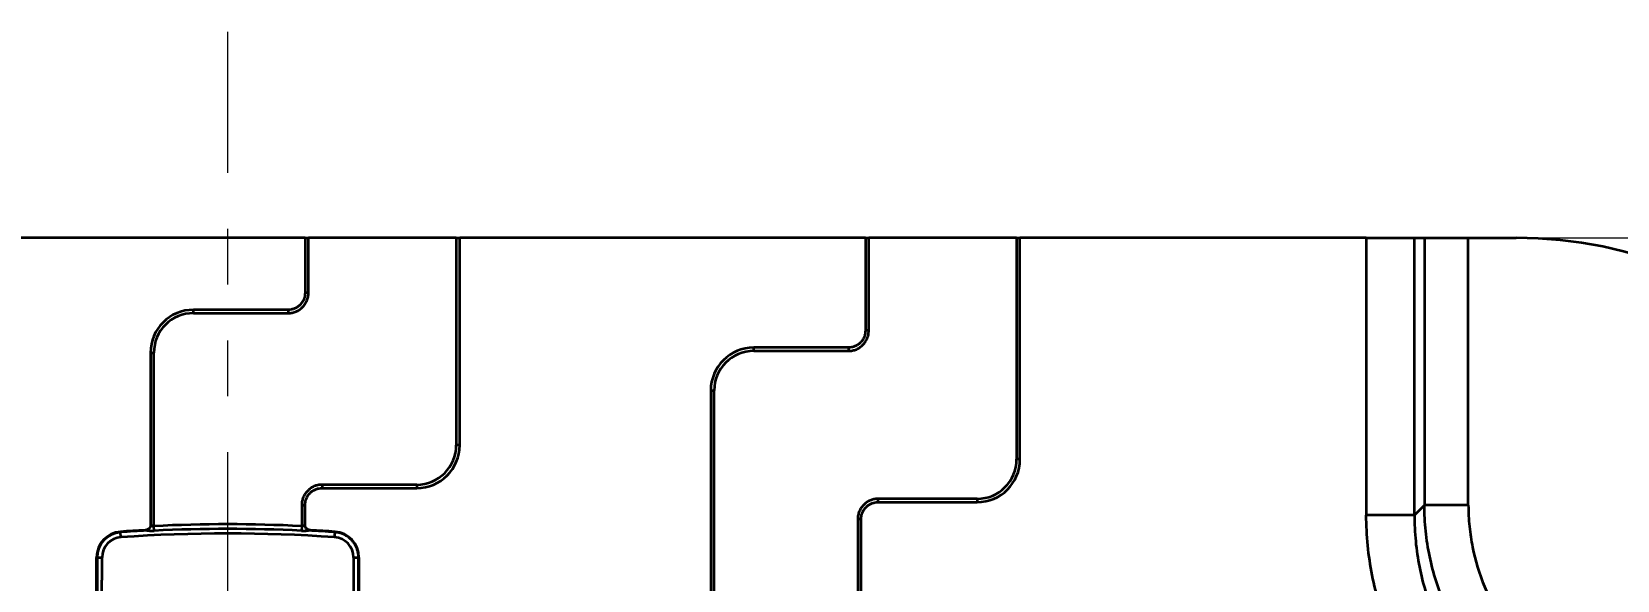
# Model space of a CAD drawing. Header units: millimetres. Extents: x -742 to 742, y -525 to 525.
# Drawn here: x -297.7 to -113.1, y 318.3 to 382.2 of the extents above; entities that cross this region are included whole.
import ezdxf

# ---------------------------------------------------------------- set-up
doc = ezdxf.new("R2010")
doc.units = ezdxf.units.MM
doc.linetypes.add('PHANTOM', pattern=[50.5, 18, -6.5, 6.5, -6.5, 6.5, -6.5])
doc.linetypes.add('点画线', pattern=[18, 12, -2, 2, -2])
doc.layers.get('0').update_dxf_attribs({"lineweight": 18})
for name, color, linetype, lineweight in [('中心线层', 1, '点画线', 18), ('尺寸线层', 3, 'Continuous', 18), ('粗实线层', 7, 'Continuous', 35)]:
    doc.layers.add(name, color=color, linetype=linetype, lineweight=lineweight)
doc.styles.add('标准', font='', dxfattribs={"width": 0.667})
doc.styles.get('标准').set_extended_font_data('宋体')
doc.dimstyles.new('标准', dxfattribs={"dimscale": 3, "dimtxt": 3.5, "dimasz": 4, "dimexe": 2, "dimexo": 0, "dimtad": 1, "dimdsep": 46, "dimtxsty": '标准', "dimblk": '_CAXARROW', "dimcen": 0, "dimdle": 6, "dimazin": 2, "dimtfac": 0.707107, "dimtdec": 3, "dimtmove": 2, "dimatfit": 3, "dimfxl": 1, "dimfrac": 2, "dimtolj": 1, "dimarcsym": 1})

# ---------------------------------------------------------------- blocks, each defined once
blk = doc.blocks.new('*X13')
at = {"layer": '尺寸线层', "color": 0, "lineweight": 18}
blk.add_line((-124.92, 358.19), (-25.31, 358.19), dxfattribs=at)
at = {"layer": '尺寸线层', "color": 0, "lineweight": 18, "insert": (-32.77, 365.23), "char_height": 10.5, "width": 29.8505, "attachment_point": 5, "line_spacing_factor": 1.15057, "style": '标准'}
blk.add_mtext('\\T1.1;210', dxfattribs=at)
blk = doc.blocks.new('_CAXARROW')
blk.add_hatch(color=0).paths.add_polyline_path([(0, 0), (-1, 0.125), (-1, -0.125)], flags=0)

msp = doc.modelspace()

# ---------------------------------------------------------------- linework, layer by layer
at = {"layer": '中心线层', "linetype": 'PHANTOM'}
msp.add_line((-274.916, -88.741), (-274.916, 382.193), dxfattribs=at)
at = {"layer": '粗实线层'}
for p, q in [((-265.916, 358.193), (-305.149, 358.193)), ((-265.916, 358.193), (-265.519, 358.193)), ((-265.916, 358.193), (-265.916, 351.79)), ((-248.313, 358.193), (-265.519, 358.193)), ((-265.519, 351.79), (-265.519, 358.193)), ((-248.313, 358.193), (-247.916, 358.193)), ((-248.313, 358.193), (-248.313, 334.065)), ((-200.683, 358.193), (-247.916, 358.193)), ((-247.916, 334.065), (-247.916, 358.193)), ((-200.683, 358.193), (-200.286, 358.193)), ((-200.683, 358.193), (-200.683, 347.391)), ((-183.08, 358.193), (-200.286, 358.193)), ((-200.286, 347.391), (-200.286, 358.193)), ((-183.08, 358.193), (-182.683, 358.193)), ((-183.08, 358.193), (-183.08, 332.421)), ((-182.683, 332.421), (-182.683, 358.193)), ((-142.364, 358.193), (-182.683, 358.193)), ((-142.364, 358.193), (-136.751, 358.193)), ((-142.364, 358.193), (-142.364, 325.922)), ((-136.751, 358.193), (-135.606, 358.193)), ((-136.751, 325.922), (-136.751, 358.193)), ((-135.606, 358.193), (-130.485, 358.193)), ((-135.606, 358.193), (-135.606, 327.067)), ((-130.485, 358.193), (-124.916, 358.193)), ((-130.485, 327.067), (-130.485, 358.193)), ((-278.916, 349.424), (-278.916, 349.821)), ((-267.886, 349.821), (-278.916, 349.821)), ((-278.916, 349.424), (-267.886, 349.424)), ((-267.886, 349.821), (-267.886, 349.424)), ((-213.683, 345.024), (-213.683, 345.421)), ((-202.653, 345.421), (-213.683, 345.421)), ((-202.653, 345.421), (-202.653, 345.024)), ((-283.916, 344.821), (-283.519, 344.821)), ((-283.916, 344.821), (-283.916, 324.705)), ((-283.519, 324.638), (-283.519, 344.821)), ((-213.683, 345.024), (-202.653, 345.024)), ((-218.683, 340.421), (-218.286, 340.421)), ((-218.683, 340.421), (-218.683, 315.904)), ((-218.286, 315.524), (-218.286, 340.421)), ((-247.916, 334.065), (-248.313, 334.065)), ((-182.683, 332.421), (-183.08, 332.421)), ((-252.916, 329.462), (-263.946, 329.462)), ((-263.946, 329.462), (-263.946, 329.065)), ((-263.946, 329.065), (-252.916, 329.065)), ((-252.916, 329.462), (-252.916, 329.065)), ((-266.313, 327.095), (-266.313, 324.638)), ((-265.916, 324.704), (-265.916, 327.095)), ((-187.683, 327.818), (-199.214, 327.818)), ((-199.214, 327.818), (-199.214, 327.421)), ((-199.214, 327.421), (-187.683, 327.421)), ((-187.683, 327.818), (-187.683, 327.421)), ((-136.751, 325.922), (-135.606, 327.067)), ((-201.58, 325.451), (-201.58, 308.801)), ((-201.183, 308.801), (-201.183, 325.451)), ((-287.401, 323.929), (-287.404, 323.982)), ((-287.359, 323.339), (-287.401, 323.929)), ((-283.493, 324.105), (-283.519, 324.638)), ((-266.313, 324.638), (-266.339, 324.105)), ((-262.473, 323.339), (-262.432, 323.929)), ((-262.432, 323.929), (-262.428, 323.982)), ((-290.192, 320.99), (-290.138, 320.99)), ((-290.192, 315.129), (-290.192, 320.99)), ((-290.138, 320.99), (-289.547, 320.99)), ((-290.138, 320.99), (-290.138, 315.08)), ((-260.285, 320.99), (-259.692, 320.99)), ((-259.692, 320.99), (-259.64, 320.99)), ((-259.64, 320.99), (-259.64, 315.128))]:
    msp.add_line(p, q, dxfattribs=at)
for centre, radius, start, end in [((-124.916, 308.193), 50, 360, 90), ((-278.916, 344.821), 5, 90, 180), ((-278.916, 344.821), 4.603, 90, 180), ((-213.683, 340.421), 5, 90, 180), ((-213.683, 340.421), 4.603, 90, 180), ((-252.916, 334.065), 4.603, 270, 0), ((-252.916, 334.065), 5, 270, 0), ((-187.683, 332.421), 4.603, 270, 0), ((-187.683, 332.421), 5, 270, 0), ((-287.192, 320.99), 3, 94.063, 180), ((-287.192, 320.99), 2.946, 94.063, 180), ((-287.192, 320.99), 2.355, 94.063, 180), ((-274.918, 148.193), 176.233, 93.13361, 94.063), ((-274.918, 148.193), 176.179, 93.06256, 94.063), ((-274.918, 148.193), 175.588, 85.93596, 94.063), ((-274.918, 148.193), 176.655, 87.20808, 92.79093), ((-274.918, 148.193), 176.121, 87.20808, 92.79093), ((-274.918, 148.193), 176.179, 85.93596, 86.93644), ((-274.918, 148.193), 176.233, 85.93596, 86.8654), ((-262.64, 320.99), 2.355, 0, 85.93596), ((-262.64, 320.99), 3, 0, 85.93596)]:
    msp.add_arc(centre, radius, start, end, dxfattribs=at)
for points, knots in [([(-267.886, 349.424), (-267.845, 349.424), (-267.763, 349.427), (-267.603, 349.441), (-267.33, 349.485), (-266.961, 349.601), (-266.561, 349.82), (-266.208, 350.112), (-265.916, 350.466), (-265.697, 350.866), (-265.581, 351.234), (-265.537, 351.508), (-265.523, 351.668), (-265.52, 351.749), (-265.519, 351.79)], [0, 0, 0, 0, 0.1158817, 0.2317634, 0.4635267, 0.9270535, 1.3905802, 1.854107, 2.3176337, 2.7811604, 3.2446872, 3.4764505, 3.5923322, 3.7082139, 3.7082139, 3.7082139, 3.7082139]), ([(-265.916, 351.79), (-265.917, 351.66), (-265.93, 351.533), (-265.967, 351.344), (-265.983, 351.282), (-266.011, 351.189), (-266.021, 351.159), (-266.043, 351.097), (-266.055, 351.067), (-266.117, 350.918), (-266.178, 350.806), (-266.285, 350.646), (-266.324, 350.594), (-266.385, 350.519), (-266.407, 350.495), (-266.45, 350.447), (-266.472, 350.423), (-266.54, 350.355), (-266.635, 350.269), (-266.738, 350.192), (-266.818, 350.137), (-266.845, 350.12), (-266.901, 350.086), (-266.929, 350.07), (-267.014, 350.024), (-267.072, 349.997), (-267.249, 349.923), (-267.372, 349.885), (-267.627, 349.834), (-267.756, 349.821), (-267.886, 349.821)], [0, 0, 0, 0, 0.3863013, 0.3863013, 0.5794519, 0.5794519, 0.6760273, 0.6760273, 0.7726026, 0.7726026, 1.1589039, 1.1589039, 1.3520545, 1.3520545, 1.4486299, 1.4486299, 1.5452052, 1.5452052, 1.7383558, 1.9315065, 1.9315065, 2.0280818, 2.0280818, 2.1246571, 2.1246571, 2.3178078, 2.3178078, 2.7041091, 2.7041091, 3.0904104, 3.0904104, 3.0904104, 3.0904104]), ([(-265.519, 351.79), (-265.555, 351.79), (-265.628, 351.79), (-265.767, 351.79), (-265.862, 351.79), (-265.916, 351.79)], [0, 0, 0, 0, 0.09921567, 0.19843135, 0.39686269, 0.39686269, 0.39686269, 0.39686269]), ([(-202.653, 345.024), (-202.612, 345.025), (-202.531, 345.028), (-202.37, 345.042), (-202.097, 345.085), (-201.728, 345.201), (-201.328, 345.42), (-200.975, 345.713), (-200.683, 346.066), (-200.464, 346.466), (-200.348, 346.835), (-200.304, 347.108), (-200.29, 347.268), (-200.287, 347.35), (-200.286, 347.391)], [0, 0, 0, 0, 0.1158817, 0.2317634, 0.4635267, 0.9270535, 1.3905802, 1.854107, 2.3176337, 2.7811604, 3.2446872, 3.4764505, 3.5923322, 3.7082139, 3.7082139, 3.7082139, 3.7082139]), ([(-200.683, 347.391), (-200.684, 347.261), (-200.697, 347.133), (-200.735, 346.944), (-200.75, 346.882), (-200.778, 346.79), (-200.788, 346.759), (-200.81, 346.698), (-200.822, 346.668), (-200.884, 346.519), (-200.945, 346.406), (-201.052, 346.246), (-201.091, 346.195), (-201.153, 346.119), (-201.174, 346.095), (-201.217, 346.047), (-201.239, 346.024), (-201.307, 345.955), (-201.402, 345.869), (-201.505, 345.792), (-201.585, 345.738), (-201.613, 345.72), (-201.668, 345.687), (-201.696, 345.671), (-201.781, 345.625), (-201.839, 345.597), (-202.017, 345.523), (-202.139, 345.486), (-202.394, 345.435), (-202.523, 345.422), (-202.653, 345.421)], [0, 0, 0, 0, 0.3863015, 0.3863015, 0.5794523, 0.5794523, 0.6760276, 0.6760276, 0.772603, 0.772603, 1.1589045, 1.1589045, 1.3520553, 1.3520553, 1.4486306, 1.4486306, 1.545206, 1.545206, 1.7383568, 1.9315075, 1.9315075, 2.0280829, 2.0280829, 2.1246583, 2.1246583, 2.317809, 2.317809, 2.7041105, 2.7041105, 3.090412, 3.090412, 3.090412, 3.090412]), ([(-200.286, 347.391), (-200.323, 347.391), (-200.395, 347.391), (-200.534, 347.391), (-200.629, 347.391), (-200.683, 347.391)], [0, 0, 0, 0, 0.09921567, 0.19843135, 0.39686269, 0.39686269, 0.39686269, 0.39686269]), ([(-263.946, 329.462), (-263.987, 329.461), (-264.069, 329.458), (-264.229, 329.444), (-264.502, 329.401), (-264.871, 329.284), (-265.271, 329.066), (-265.624, 328.773), (-265.917, 328.42), (-266.135, 328.02), (-266.252, 327.651), (-266.295, 327.378), (-266.309, 327.218), (-266.312, 327.136), (-266.313, 327.095)], [0, 0, 0, 0, 0.1158817, 0.2317634, 0.4635267, 0.9270535, 1.3905802, 1.854107, 2.3176337, 2.7811604, 3.2446872, 3.4764505, 3.5923322, 3.7082139, 3.7082139, 3.7082139, 3.7082139]), ([(-265.916, 327.095), (-265.915, 327.225), (-265.902, 327.353), (-265.865, 327.541), (-265.849, 327.604), (-265.821, 327.696), (-265.811, 327.727), (-265.789, 327.788), (-265.777, 327.818), (-265.715, 327.967), (-265.655, 328.08), (-265.547, 328.239), (-265.509, 328.291), (-265.447, 328.366), (-265.426, 328.391), (-265.382, 328.439), (-265.36, 328.462), (-265.292, 328.53), (-265.197, 328.617), (-265.094, 328.694), (-265.014, 328.748), (-264.987, 328.765), (-264.931, 328.799), (-264.903, 328.815), (-264.818, 328.861), (-264.76, 328.889), (-264.583, 328.963), (-264.46, 329), (-264.205, 329.051), (-264.076, 329.064), (-263.946, 329.065)], [0, 0, 0, 0, 0.3863013, 0.3863013, 0.579452, 0.579452, 0.6760273, 0.6760273, 0.7726026, 0.7726026, 1.1589039, 1.1589039, 1.3520546, 1.3520546, 1.4486299, 1.4486299, 1.5452052, 1.5452052, 1.7383559, 1.9315065, 1.9315065, 2.0280819, 2.0280819, 2.1246572, 2.1246572, 2.3178078, 2.3178078, 2.7041092, 2.7041092, 3.0904105, 3.0904105, 3.0904105, 3.0904105]), ([(-266.313, 327.095), (-266.277, 327.095), (-266.205, 327.095), (-266.065, 327.095), (-265.97, 327.095), (-265.916, 327.095)], [0, 0, 0, 0, 0.09921567, 0.19843135, 0.39686269, 0.39686269, 0.39686269, 0.39686269]), ([(-199.214, 327.818), (-199.255, 327.817), (-199.336, 327.814), (-199.496, 327.8), (-199.769, 327.757), (-200.138, 327.64), (-200.538, 327.422), (-200.891, 327.129), (-201.184, 326.776), (-201.402, 326.376), (-201.519, 326.007), (-201.563, 325.734), (-201.576, 325.574), (-201.58, 325.492), (-201.58, 325.451)], [0, 0, 0, 0, 0.1158817, 0.2317634, 0.4635267, 0.9270535, 1.3905802, 1.854107, 2.3176337, 2.7811605, 3.2446872, 3.4764506, 3.5923323, 3.708214, 3.708214, 3.708214, 3.708214]), ([(-201.183, 325.451), (-201.182, 325.581), (-201.17, 325.709), (-201.132, 325.897), (-201.116, 325.96), (-201.088, 326.052), (-201.078, 326.083), (-201.056, 326.144), (-201.044, 326.174), (-200.982, 326.323), (-200.922, 326.436), (-200.814, 326.596), (-200.776, 326.647), (-200.714, 326.722), (-200.693, 326.747), (-200.649, 326.795), (-200.627, 326.818), (-200.559, 326.886), (-200.464, 326.973), (-200.361, 327.05), (-200.281, 327.104), (-200.254, 327.121), (-200.198, 327.155), (-200.17, 327.171), (-200.085, 327.217), (-200.027, 327.245), (-199.85, 327.319), (-199.727, 327.356), (-199.472, 327.407), (-199.344, 327.42), (-199.214, 327.421)], [0, 0, 0, 0, 0.386301, 0.386301, 0.5794515, 0.5794515, 0.6760267, 0.6760267, 0.772602, 0.772602, 1.1589029, 1.1589029, 1.3520534, 1.3520534, 1.4486287, 1.4486287, 1.5452039, 1.5452039, 1.7383544, 1.9315049, 1.9315049, 2.0280801, 2.0280801, 2.1246554, 2.1246554, 2.3178059, 2.3178059, 2.7041068, 2.7041068, 3.0904078, 3.0904078, 3.0904078, 3.0904078]), ([(-106.042, 297.503), (-107.054, 297.508), (-108.06, 297.563), (-110.05, 297.773), (-111.034, 297.927), (-112.97, 298.328), (-113.923, 298.576), (-115.788, 299.16), (-116.701, 299.496), (-118.48, 300.25), (-119.346, 300.669), (-121.024, 301.582), (-121.837, 302.077), (-123.402, 303.136), (-124.155, 303.7), (-125.235, 304.593), (-125.588, 304.899), (-126.103, 305.368), (-126.273, 305.526), (-126.609, 305.846), (-126.774, 306.008), (-127.592, 306.825), (-128.218, 307.514), (-129.409, 308.954), (-129.973, 309.707), (-131.032, 311.272), (-131.527, 312.084), (-132.44, 313.763), (-132.858, 314.628), (-133.613, 316.407), (-133.949, 317.32), (-134.533, 319.186), (-134.78, 320.138), (-135.182, 322.074), (-135.336, 323.058), (-135.545, 325.048), (-135.601, 326.054), (-135.606, 327.067)], [0, 0, 0, 0, 2.900651, 2.900651, 5.8013021, 5.8013021, 8.7019531, 8.7019531, 11.6026042, 11.6026042, 14.5032552, 14.5032552, 17.4039063, 17.4039063, 20.3045573, 20.3045573, 21.7548828, 21.7548828, 22.4800456, 22.4800456, 23.2052084, 23.2052084, 26.1058594, 26.1058594, 29.0065104, 29.0065104, 31.9071615, 31.9071615, 34.8078125, 34.8078125, 37.7084636, 37.7084636, 40.6091146, 40.6091146, 43.5097657, 43.5097657, 46.4104167, 46.4104167, 46.4104167, 46.4104167]), ([(-130.485, 327.067), (-131.724, 327.067), (-133.483, 327.067), (-135.06, 327.067), (-135.498, 327.067), (-135.606, 327.067)], [0, 0, 0, 0, 2.5605002, 3.8407502, 5.1210003, 5.1210003, 5.1210003, 5.1210003]), ([(-130.485, 327.067), (-130.48, 326.231), (-130.394, 324.579), (-129.917, 321.367), (-128.76, 317.541), (-126.505, 313.323), (-123.48, 309.626), (-119.783, 306.602), (-115.566, 304.348), (-111.741, 303.191), (-108.529, 302.714), (-106.878, 302.628), (-106.042, 302.624)], [0, 0, 0, 0, 2.4018548, 4.8037095, 9.6074191, 14.4111286, 19.2148382, 24.0185477, 28.8222572, 33.6259668, 36.0278216, 38.4296763, 38.4296763, 38.4296763, 38.4296763]), ([(-201.183, 325.451), (-201.21, 325.451), (-201.24, 325.451), (-201.302, 325.451), (-201.334, 325.451), (-201.402, 325.451), (-201.437, 325.451), (-201.508, 325.451), (-201.544, 325.451), (-201.58, 325.451)], [0, 0, 0, 0, 0.09921567, 0.09921567, 0.19843135, 0.19843135, 0.29764702, 0.29764702, 0.3968627, 0.3968627, 0.3968627, 0.3968627]), ([(-107.187, 290.744), (-108.381, 290.749), (-110.745, 290.87), (-115.357, 291.552), (-123.074, 293.88), (-132.776, 300.337), (-139.229, 310.038), (-141.558, 317.752), (-142.24, 322.364), (-142.36, 324.728), (-142.364, 325.922)], [0, 0, 0, 0, 3.4570832, 6.9141664, 13.8283327, 27.6566654, 41.4849982, 48.3991645, 51.8562477, 55.3133309, 55.3133309, 55.3133309, 55.3133309]), ([(-136.751, 325.922), (-136.757, 324.895), (-136.711, 323.875), (-136.519, 321.86), (-136.373, 320.865), (-135.986, 318.909), (-135.745, 317.948), (-135.173, 316.067), (-134.842, 315.148), (-134.097, 313.359), (-133.683, 312.489), (-132.777, 310.805), (-132.286, 309.99), (-131.234, 308.423), (-130.673, 307.671), (-129.784, 306.592), (-129.48, 306.24), (-129.013, 305.726), (-128.855, 305.556), (-128.537, 305.222), (-128.376, 305.057), (-127.562, 304.243), (-126.876, 303.62), (-125.437, 302.435), (-124.684, 301.874), (-123.118, 300.822), (-122.303, 300.331), (-120.619, 299.425), (-119.75, 299.011), (-117.96, 298.266), (-117.041, 297.936), (-115.161, 297.364), (-114.199, 297.123), (-112.243, 296.736), (-111.248, 296.59), (-109.234, 296.398), (-108.214, 296.352), (-107.187, 296.358)], [0, 0, 0, 0, 2.9119703, 2.9119703, 5.8239406, 5.8239406, 8.7359109, 8.7359109, 11.6478811, 11.6478811, 14.5598514, 14.5598514, 17.4718217, 17.4718217, 20.383792, 20.383792, 21.8397771, 21.8397771, 22.5677697, 22.5677697, 23.2957623, 23.2957623, 26.2077326, 26.2077326, 29.1197029, 29.1197029, 32.0316731, 32.0316731, 34.9436434, 34.9436434, 37.8556137, 37.8556137, 40.767584, 40.767584, 43.6795543, 43.6795543, 46.5915246, 46.5915246, 46.5915246, 46.5915246]), ([(-283.987, 324.474), (-283.989, 324.471), (-283.995, 324.463), (-284.002, 324.452), (-284.01, 324.441), (-284.018, 324.431), (-284.026, 324.42), (-284.035, 324.41), (-284.043, 324.401), (-284.052, 324.391), (-284.06, 324.382), (-284.069, 324.373), (-284.078, 324.364), (-284.088, 324.356), (-284.099, 324.347), (-284.111, 324.336), (-284.126, 324.325), (-284.142, 324.312), (-284.158, 324.3), (-284.176, 324.288), (-284.194, 324.275), (-284.213, 324.263), (-284.229, 324.253), (-284.242, 324.246), (-284.253, 324.24), (-284.265, 324.234), (-284.278, 324.228), (-284.293, 324.221), (-284.309, 324.215), (-284.326, 324.208), (-284.345, 324.202), (-284.365, 324.195), (-284.387, 324.189), (-284.41, 324.183), (-284.435, 324.177), (-284.462, 324.172), (-284.49, 324.168), (-284.52, 324.164), (-284.541, 324.163), (-284.551, 324.162)], [0, 0, 0, 0, 0.01362326, 0.02710577, 0.04045372, 0.05367363, 0.06677276, 0.07975909, 0.09264139, 0.10542896, 0.11813208, 0.13076266, 0.14333472, 0.15586501, 0.16837387, 0.18637948, 0.20532852, 0.22513273, 0.24571434, 0.26701532, 0.28900247, 0.31166233, 0.334995, 0.34563683, 0.35760035, 0.37088569, 0.3854954, 0.40143462, 0.41871115, 0.43733519, 0.45731928, 0.478679, 0.50143327, 0.52560426, 0.55121666, 0.57829801, 0.60687867, 0.63699029, 0.6686655, 0.6686655, 0.6686655, 0.6686655]), ([(-284.332, 324.12), (-284.338, 324.12), (-284.349, 324.122), (-284.365, 324.125), (-284.381, 324.127), (-284.396, 324.129), (-284.411, 324.132), (-284.425, 324.134), (-284.439, 324.137), (-284.453, 324.139), (-284.465, 324.142), (-284.478, 324.144), (-284.49, 324.147), (-284.501, 324.149), (-284.512, 324.152), (-284.523, 324.154), (-284.533, 324.157), (-284.542, 324.159), (-284.548, 324.161), (-284.551, 324.162)], [0, 0, 0, 0, 0.01497043, 0.02969968, 0.04418964, 0.05844232, 0.07245983, 0.08624437, 0.09979827, 0.11312399, 0.12622409, 0.1391013, 0.15175847, 0.16419861, 0.17642489, 0.18844066, 0.20024945, 0.21185495, 0.22326107, 0.22326107, 0.22326107, 0.22326107]), ([(-284.33, 324.119), (-284.322, 324.119), (-284.304, 324.119), (-284.272, 324.117), (-284.233, 324.116), (-284.185, 324.114), (-284.127, 324.111), (-284.06, 324.108), (-283.981, 324.105), (-283.892, 324.102), (-283.814, 324.1), (-283.752, 324.1), (-283.71, 324.1), (-283.667, 324.1), (-283.624, 324.101), (-283.58, 324.102), (-283.537, 324.103), (-283.508, 324.104), (-283.493, 324.105)], [0, 0, 0, 0, 0.02543382, 0.05859395, 0.0998637, 0.14968675, 0.20854472, 0.27692795, 0.35530041, 0.44406112, 0.54350546, 0.58472727, 0.62624575, 0.66803395, 0.71006576, 0.75231603, 0.79476078, 0.83737731, 0.83737731, 0.83737731, 0.83737731]), ([(-284.328, 324.12), (-284.327, 324.12), (-284.323, 324.121), (-284.315, 324.123), (-284.3, 324.127), (-284.278, 324.135), (-284.253, 324.146), (-284.202, 324.173), (-284.144, 324.217), (-284.086, 324.286), (-284.054, 324.334), (-284.03, 324.375), (-284.017, 324.402), (-284.007, 324.424), (-284, 324.441), (-283.994, 324.455), (-283.991, 324.464), (-283.988, 324.47), (-283.987, 324.473), (-283.987, 324.474)], [0, 0, 0, 0, 0.00558867, 0.01364006, 0.02974284, 0.0619484, 0.09415396, 0.12635952, 0.25518176, 0.31959288, 0.384004, 0.41620956, 0.44841512, 0.4645179, 0.48062068, 0.49672346, 0.50477485, 0.50880054, 0.51282824, 0.51282824, 0.51282824, 0.51282824]), ([(-283.916, 324.705), (-283.916, 324.664), (-283.922, 324.624), (-283.938, 324.575), (-283.941, 324.565), (-283.949, 324.546), (-283.961, 324.518), (-283.976, 324.492), (-283.987, 324.474)], [0, 0, 0, 0, 0.12207512, 0.12207512, 0.1525939, 0.1525939, 0.18311268, 0.24415024, 0.24415024, 0.24415024, 0.24415024]), ([(-283.519, 324.638), (-283.523, 324.637), (-283.531, 324.637), (-283.544, 324.636), (-283.56, 324.635), (-283.578, 324.635), (-283.599, 324.636), (-283.623, 324.637), (-283.652, 324.639), (-283.686, 324.644), (-283.727, 324.652), (-283.774, 324.663), (-283.814, 324.674), (-283.846, 324.683), (-283.867, 324.689), (-283.885, 324.694), (-283.902, 324.7), (-283.911, 324.703), (-283.916, 324.705)], [0, 0, 0, 0, 0.01010625, 0.02241261, 0.03690296, 0.05356879, 0.07241196, 0.09344604, 0.12122008, 0.15408008, 0.19211874, 0.24152485, 0.29639745, 0.32242587, 0.34633945, 0.36812825, 0.38779114, 0.40533364, 0.40533364, 0.40533364, 0.40533364]), ([(-266.339, 324.105), (-266.331, 324.105), (-266.315, 324.104), (-266.292, 324.103), (-266.268, 324.102), (-266.245, 324.102), (-266.222, 324.101), (-266.198, 324.101), (-266.175, 324.1), (-266.152, 324.1), (-266.129, 324.1), (-266.106, 324.1), (-266.083, 324.1), (-266.061, 324.1), (-265.997, 324.1), (-265.895, 324.103), (-265.795, 324.107), (-265.735, 324.11), (-265.71, 324.111), (-265.684, 324.112), (-265.657, 324.114), (-265.628, 324.115), (-265.598, 324.116), (-265.567, 324.117), (-265.535, 324.118), (-265.513, 324.119), (-265.502, 324.119)], [0, 0, 0, 0, 0.02297164, 0.04589179, 0.06875804, 0.09156791, 0.11431891, 0.13700851, 0.15963411, 0.18219309, 0.20468275, 0.22710035, 0.24944308, 0.27170807, 0.29389239, 0.43601293, 0.57253122, 0.5956093, 0.62042783, 0.64693207, 0.67506031, 0.70474345, 0.73590467, 0.7684593, 0.80231507, 0.83737273, 0.83737273, 0.83737273, 0.83737273]), ([(-265.916, 324.704), (-265.919, 324.703), (-265.925, 324.701), (-265.934, 324.698), (-265.944, 324.695), (-265.955, 324.692), (-265.968, 324.688), (-265.98, 324.684), (-265.994, 324.68), (-266.015, 324.675), (-266.043, 324.667), (-266.076, 324.659), (-266.116, 324.65), (-266.161, 324.641), (-266.207, 324.637), (-266.243, 324.635), (-266.271, 324.635), (-266.294, 324.636), (-266.307, 324.637), (-266.313, 324.638)], [0, 0, 0, 0, 0.01069692, 0.02222956, 0.03459998, 0.04780948, 0.06185837, 0.07674581, 0.09246951, 0.10902563, 0.14574411, 0.18044157, 0.21310326, 0.26777019, 0.31159229, 0.34222918, 0.36805817, 0.38909705, 0.4053133, 0.4053133, 0.4053133, 0.4053133]), ([(-265.845, 324.474), (-265.867, 324.509), (-265.885, 324.545), (-265.903, 324.603), (-265.908, 324.623), (-265.915, 324.664), (-265.916, 324.684), (-265.916, 324.704)], [0, 0, 0, 0, 0.12207979, 0.12207979, 0.18311969, 0.18311969, 0.24415958, 0.24415958, 0.24415958, 0.24415958]), ([(-265.281, 324.162), (-265.286, 324.162), (-265.295, 324.163), (-265.31, 324.164), (-265.325, 324.165), (-265.34, 324.167), (-265.356, 324.17), (-265.373, 324.173), (-265.39, 324.176), (-265.407, 324.179), (-265.425, 324.184), (-265.443, 324.188), (-265.461, 324.194), (-265.48, 324.2), (-265.499, 324.207), (-265.519, 324.214), (-265.538, 324.223), (-265.558, 324.232), (-265.578, 324.242), (-265.602, 324.256), (-265.63, 324.273), (-265.662, 324.295), (-265.692, 324.318), (-265.722, 324.342), (-265.75, 324.367), (-265.777, 324.393), (-265.802, 324.419), (-265.824, 324.446), (-265.838, 324.465), (-265.845, 324.474)], [0, 0, 0, 0, 0.01416618, 0.02882167, 0.04396918, 0.05961188, 0.07575323, 0.0923971, 0.10954792, 0.12721063, 0.14539013, 0.16409112, 0.18331796, 0.20307485, 0.22336559, 0.24419357, 0.26556208, 0.28747577, 0.30994252, 0.33297498, 0.37124239, 0.40947822, 0.44767703, 0.48573619, 0.52345528, 0.56058791, 0.59690726, 0.63228464, 0.66666767, 0.66666767, 0.66666767, 0.66666767]), ([(-265.281, 324.162), (-265.283, 324.161), (-265.288, 324.16), (-265.296, 324.158), (-265.304, 324.155), (-265.312, 324.153), (-265.321, 324.151), (-265.33, 324.149), (-265.339, 324.147), (-265.348, 324.145), (-265.358, 324.143), (-265.368, 324.141), (-265.379, 324.139), (-265.39, 324.137), (-265.401, 324.135), (-265.413, 324.133), (-265.424, 324.131), (-265.436, 324.129), (-265.449, 324.127), (-265.462, 324.125), (-265.475, 324.123), (-265.488, 324.121), (-265.497, 324.12), (-265.502, 324.119)], [0, 0, 0, 0, 0.00926904, 0.01867245, 0.02821239, 0.03789096, 0.04771014, 0.05767186, 0.06777794, 0.07803014, 0.08843013, 0.09897952, 0.10967986, 0.12053261, 0.13153919, 0.14270096, 0.15401922, 0.1654952, 0.17713011, 0.18892509, 0.20088124, 0.21299962, 0.22528123, 0.22528123, 0.22528123, 0.22528123]), ([(-259.692, 320.99), (-259.692, 320.999), (-259.693, 321.017), (-259.693, 321.045), (-259.694, 321.074), (-259.695, 321.103), (-259.696, 321.134), (-259.698, 321.166), (-259.7, 321.199), (-259.703, 321.233), (-259.706, 321.268), (-259.709, 321.304), (-259.714, 321.341), (-259.718, 321.379), (-259.724, 321.417), (-259.73, 321.457), (-259.737, 321.498), (-259.754, 321.59), (-259.783, 321.72), (-259.828, 321.872), (-259.866, 321.984), (-259.909, 322.096), (-259.965, 322.228), (-260.047, 322.393), (-260.143, 322.557), (-260.25, 322.715), (-260.362, 322.86), (-260.462, 322.975), (-260.56, 323.078), (-260.672, 323.185), (-260.841, 323.327), (-261.076, 323.493), (-261.279, 323.606), (-261.42, 323.671), (-261.47, 323.694), (-261.521, 323.715), (-261.572, 323.736), (-261.624, 323.755), (-261.676, 323.774), (-261.728, 323.792), (-261.781, 323.808), (-261.834, 323.824), (-261.887, 323.838), (-261.941, 323.852), (-261.995, 323.865), (-262.049, 323.876), (-262.103, 323.887), (-262.157, 323.896), (-262.212, 323.905), (-262.267, 323.912), (-262.322, 323.919), (-262.376, 323.924), (-262.413, 323.927), (-262.432, 323.929)], [0, 0, 0, 0, 0.0268433, 0.0547132, 0.0836098, 0.1135329, 0.1444826, 0.1764589, 0.2094616, 0.2434907, 0.2785461, 0.3146279, 0.3517358, 0.3898698, 0.4290298, 0.4692157, 0.5104274, 0.5526648, 0.7510007, 0.9092014, 1.0272718, 1.1052153, 1.2717578, 1.4558929, 1.6576242, 1.8417127, 2.0257988, 2.209884, 2.2979573, 2.4524693, 2.6734002, 2.960721, 3.3143937, 3.3696378, 3.4248819, 3.4801259, 3.5353698, 3.5906137, 3.6458576, 3.7011014, 3.7563452, 3.811589, 3.8668327, 3.9220765, 3.9773203, 4.0325641, 4.0878079, 4.1430517, 4.1982956, 4.2535396, 4.3087836, 4.3640277, 4.4192718, 4.4192718, 4.4192718, 4.4192718]), ([(-289.575, 315.314), (-289.575, 315.374), (-289.575, 315.499), (-289.575, 315.694), (-289.574, 315.906), (-289.573, 316.132), (-289.572, 316.375), (-289.571, 316.633), (-289.569, 316.906), (-289.568, 317.196), (-289.566, 317.501), (-289.564, 317.821), (-289.561, 318.214), (-289.557, 318.66), (-289.554, 319.143), (-289.552, 319.587), (-289.55, 319.992), (-289.548, 320.359), (-289.547, 320.687), (-289.547, 320.893), (-289.547, 320.99)], [0, 0, 0, 0, 0.1799839, 0.3755729, 0.5867675, 0.8135676, 1.0559735, 1.3139852, 1.5876029, 1.8768266, 2.1816564, 2.5020923, 2.8381344, 3.3594957, 3.8422188, 4.2863036, 4.6917507, 5.0585602, 5.3867326, 5.6762687, 5.6762687, 5.6762687, 5.6762687]), ([(-260.285, 320.99), (-260.285, 320.99), (-260.285, 320.744), (-260.283, 320.184), (-260.279, 319.24), (-260.273, 318.387), (-260.268, 317.707), (-260.265, 317.279), (-260.263, 316.88), (-260.261, 316.511), (-260.259, 316.172), (-260.258, 315.862), (-260.257, 315.581), (-260.257, 315.404), (-260.257, 315.321)], [0, 0, 0, 0, 0.0000865, 0.7354304, 1.6802774, 2.8346322, 3.2923896, 3.7205926, 4.1192413, 4.4883359, 4.8278766, 5.1378637, 5.4182976, 5.6691786, 5.6691786, 5.6691786, 5.6691786]), ([(-259.694, 315.079), (-259.694, 315.18), (-259.694, 315.394), (-259.694, 315.736), (-259.694, 316.118), (-259.694, 316.54), (-259.694, 317.003), (-259.693, 317.505), (-259.693, 318.161), (-259.693, 318.917), (-259.693, 319.717), (-259.692, 320.395), (-259.692, 320.805), (-259.692, 320.99)], [0, 0, 0, 0, 0.301539, 0.6432855, 1.0252397, 1.4474014, 1.9097709, 2.4123481, 2.9551331, 3.8785739, 4.6789095, 5.3561402, 5.9102661, 5.9102661, 5.9102661, 5.9102661])]:
    msp.add_open_spline(points, degree=3, knots=knots, dxfattribs=at)
for points in [[(-136.751, 325.922), (-136.869, 325.922), (-137.349, 325.922), (-138.646, 325.922), (-140.363, 325.922), (-141.685, 325.922), (-142.364, 325.922)], [(-265.502, 324.119), (-265.647, 324.151), (-265.774, 324.277), (-265.845, 324.474)]]:
    msp.add_open_spline(points, degree=3, dxfattribs=at)

# ---------------------------------------------------------------- dimensions: what is measured, and where the dimension line sits
at = {"layer": '尺寸线层', "lineweight": 18}
dim = msp.add_ordinate_dim(feature_location=(-124.916, 358.193), offset=(92.146, 0), dtype=0, origin=(-274.916, 148.193), dimstyle='标准', override={"dimsah": 1, "dimclre": 0, "dimtfill": 1, "dimtzin": 8}, dxfattribs=at)
dim.commit()
dim.dimension.update_dxf_attribs({"geometry": '*X13', "text_midpoint": (-32.77, 365.23)})

doc.saveas('drawing.dxf')
